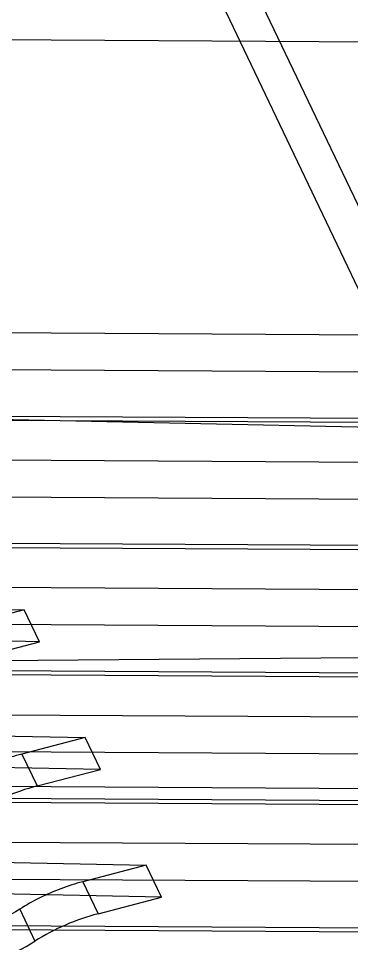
# Model space of a CAD drawing. Header units: millimetres. Extents: x 753 to 1632, y 352 to 973.
# Drawn here: x 1223.573 to 1224.87, y 779.841 to 783.442 of the extents above; entities that cross this region are included whole.
import ezdxf

# ---------------------------------------------------------------- set-up
doc = ezdxf.new("R2010")
doc.units = ezdxf.units.MM
doc.header["$LTSCALE"] = 30.734
doc.layers.get('0').update_dxf_attribs({"linetype": 'CONTINUOUS'})

msp = doc.modelspace()

# ---------------------------------------------------------------- linework, layer by layer
at = {"color": 6, "linetype": 'Continuous'}
for p, q in [((1223.83796, 784.92774), (1228.91476, 774.29863)), ((1228.85424, 774.1028), (1223.77744, 784.73191)), ((1226.87055, 783.33862), (1219.78136, 783.38079)), ((1221.33296, 782.23236), (1227.69075, 782.19454)), ((1221.33906, 782.08867), (1227.69685, 782.05085)), ((1225.18311, 781.84557), (1220.55066, 781.94214)), ((1221.43333, 781.89128), (1227.79112, 781.85347)), ((1221.48856, 781.90659), (1227.84635, 781.86877)), ((1221.57047, 781.73509), (1227.92826, 781.69727)), ((1221.57657, 781.5914), (1227.93436, 781.55358)), ((1221.67085, 781.39402), (1228.02864, 781.3562)), ((1228.08386, 781.3715), (1221.72607, 781.40932)), ((1221.80799, 781.23782), (1228.16578, 781.2)), ((1221.58049, 781.18219), (1223.5956, 781.14019)), ((1223.5956, 781.14019), (1223.34839, 781.07606)), ((1223.65498, 781.01587), (1223.5956, 781.14019)), ((1221.81408, 781.09413), (1228.17187, 781.05632)), ((1223.65498, 781.01587), (1221.63986, 781.05788)), ((1223.40777, 780.95174), (1223.65498, 781.01587)), ((1220.23286, 780.91374), (1224.90789, 780.95494)), ((1228.26615, 780.85893), (1221.90836, 780.89675)), ((1228.32137, 780.87423), (1221.96358, 780.91205)), ((1222.0455, 780.74055), (1228.40329, 780.70273)), ((1221.818, 780.68493), (1223.83311, 780.64292)), ((1223.83311, 780.64292), (1223.5859, 780.57879)), ((1223.89249, 780.5186), (1223.83311, 780.64292)), ((1222.05159, 780.59686), (1228.40938, 780.55905)), ((1223.89249, 780.5186), (1221.87738, 780.56061)), ((1223.5859, 780.57879), (1223.64528, 780.45447)), ((1223.64528, 780.45447), (1223.89249, 780.5186)), ((1225.97396, 780.43723), (1218.88477, 780.4794)), ((1222.20109, 780.41478), (1228.55888, 780.37697)), ((1222.14587, 780.39948), (1228.50366, 780.36166)), ((1222.28301, 780.24328), (1228.6408, 780.20547)), ((1222.05551, 780.18766), (1224.07062, 780.14565)), ((1224.07062, 780.14565), (1223.82342, 780.08152)), ((1224.13, 780.02133), (1224.07062, 780.14565)), ((1222.2891, 780.09959), (1228.64689, 780.06178)), ((1224.13, 780.02133), (1222.11489, 780.06334)), ((1223.82342, 780.08152), (1223.88279, 779.9572)), ((1223.88279, 779.9572), (1224.13, 780.02133)), ((1223.57784, 779.97479), (1223.63722, 779.85047)), ((1222.43861, 779.91751), (1228.7964, 779.8797)), ((1222.38338, 779.90221), (1228.74117, 779.86439))]:
    msp.add_line(p, q, dxfattribs=at)
for centre in [(1223.86431, 779.61468), (1224.10182, 779.11741)]:
    msp.add_arc(centre, 0.86788, 104.61754, 122.3657, dxfattribs=at)
for points, start_tangent, end_tangent in [([(1223.5859, 780.57879), (1223.50092, 780.5519), (1223.41851, 780.51608), (1223.34033, 780.47206)], (-0.9679565, -0.2511178), (-0.8448174, -0.5350547)), ([(1223.82342, 780.08152), (1223.73843, 780.05463), (1223.65602, 780.01881), (1223.57784, 779.97479)], (-0.9679565, -0.2511178), (-0.8448174, -0.5350547)), ([(1223.57784, 779.97479), (1223.43638, 779.90238), (1223.28565, 779.8574), (1223.13514, 779.84268)], (-0.8448174, -0.5350547), (-0.9999823, 0.0059479)), ([(1223.19452, 779.71836), (1223.34503, 779.73308), (1223.49576, 779.77807), (1223.63722, 779.85047)], (0.9999823, -0.0059479), (0.8448174, 0.5350547))]:
    msp.add_spline(points, degree=3, dxfattribs=dict(at, start_tangent=start_tangent, end_tangent=end_tangent))

doc.saveas('drawing.dxf')
